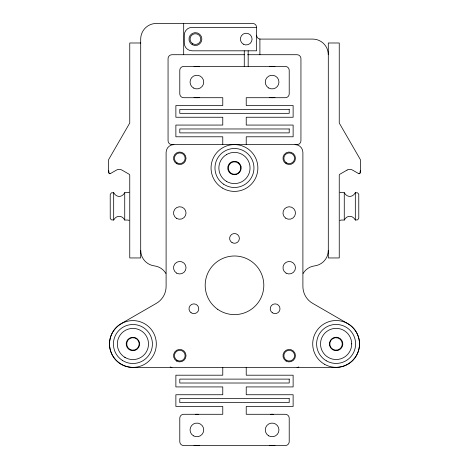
<?xml version="1.0" encoding="UTF-8"?>
<svg xmlns="http://www.w3.org/2000/svg" width="469" height="469" viewBox="0 0 469 469"><rect width="100%" height="100%" fill="white"/><g stroke="black" fill="none" stroke-linecap="round" stroke-linejoin="round"><path stroke-width="0.7" d="M360.35 170.581L359.946 172.563M359.682 173.202L359.037 173.729M129.057 192.226L128.143 192.653L124.731 192.683C122.075 197.684 116.335 197.684 113.68 192.683L111.282 192.894L110.215 194.635L110.238 218.39L111.282 219.826L113.68 220.037C116.335 215.037 122.075 215.037 124.731 220.037L128.143 220.067L129.057 220.494M339.943 220.494L340.857 220.067L344.269 220.037C346.925 215.037 352.665 215.037 355.32 220.037L357.718 219.826L358.785 218.085L358.762 194.33L357.718 192.894L355.32 192.683C352.665 197.684 346.925 197.684 344.269 192.683L340.857 192.653L339.943 192.226M226.369 154.67L226.668 154.494M109.963 173.729L109.318 173.202M256.584 27.36L192.097 27.36A7.815 7.815 0 0 0 184.276 35.175L184.276 42.99A7.815 7.815 0 0 0 192.097 50.81L256.584 50.81L256.584 27.36A3.91 3.91 0 0 0 252.674 23.45L156.335 23.45A15.635 15.635 0 0 0 140.7 39.085L140.7 257.95L129.755 257.95L129.755 175.271A1.173 1.173 0 0 0 129.168 174.257L121.94 170.083A5.47 5.47 0 0 0 116.47 170.083L110.408 173.577A1.173 1.173 0 0 1 108.65 172.563L108.65 159.566L129.755 123.007L129.755 42.99L140.7 42.99M244.66 54.715L171.965 54.715A3.91 3.91 0 0 0 168.06 58.625L168.06 140.7A3.91 3.91 0 0 0 171.965 144.61L297.035 144.61A3.91 3.91 0 0 0 300.94 140.7L300.94 58.625A3.91 3.91 0 0 0 297.035 54.715L247.568 54.715M125.123 357.501L125.428 357.671M238.768 162.86C236.341 160.744 232.407 160.797 230.033 162.966A6.689 6.689 0 0 0 236.599 174.345C239.659 173.378 241.664 170.013 241.066 166.864M109.054 172.563L108.65 170.581M351.703 343.589L351.703 343.935A15.588 15.588 0 0 1 328.323 357.437A15.588 15.588 0 0 1 328.323 330.434A15.588 15.588 0 0 1 351.703 343.935M355.32 192.683L355.32 220.037M344.269 192.683L344.269 220.037M259.902 39.038L259.902 54.715M248.177 50.81L248.177 66.44M246.225 144.61L246.225 136.79L293.125 136.79L293.125 125.065L246.225 125.065L246.225 117.25L293.125 117.25L293.125 105.525L246.225 105.525L246.225 97.71L285.31 97.71A3.91 3.91 0 0 0 289.215 93.8L289.215 70.35A3.91 3.91 0 0 0 285.31 66.44L183.69 66.44A3.91 3.91 0 0 0 179.785 70.35L179.785 93.8A3.91 3.91 0 0 0 183.69 97.71L222.775 97.71L222.775 105.525L175.875 105.525L175.875 117.25L222.775 117.25L222.775 125.065L175.875 125.065L175.875 136.79L222.775 136.79L222.775 144.61M246.225 367.385L246.225 375.2L293.125 375.2L293.125 386.925L246.225 386.925L246.225 394.74L293.125 394.74L293.125 406.465L246.225 406.465L246.225 414.285L285.31 414.285A3.91 3.91 0 0 1 289.215 418.19L289.215 441.64A3.91 3.91 0 0 1 285.31 445.55L183.69 445.55A3.91 3.91 0 0 1 179.785 441.64L179.785 418.19A3.91 3.91 0 0 1 183.69 414.285L222.775 414.285L222.775 406.465L175.875 406.465L175.875 394.74L222.775 394.74L222.775 386.925L175.875 386.925L175.875 375.2L222.775 375.2L222.775 367.385M244.273 50.81L244.273 66.44M183.69 23.45L183.69 54.715M124.731 192.683L124.731 220.037M113.68 192.683L113.68 220.037M238.762 162.884A6.689 6.689 0 0 1 241.048 166.847M295.077 144.61A7.815 7.815 0 0 1 302.898 152.425L302.898 286.436A19.54 19.54 0 0 0 312.665 303.361L347.769 323.628A23.45 23.45 0 0 1 336.044 367.385L132.956 367.385A23.45 23.45 0 0 1 121.231 323.628L156.335 303.361A19.54 19.54 0 0 0 166.102 286.436L166.102 152.425A7.815 7.815 0 0 1 173.923 144.61M274.963 445.286A15.635 15.635 0 0 1 269.27 445.286M270.713 414.344A15.635 15.635 0 0 1 273.521 414.344M199.73 445.286A15.635 15.635 0 0 1 194.037 445.286M195.479 414.344A15.635 15.635 0 0 1 198.287 414.344M274.963 97.446A15.635 15.635 0 0 1 269.27 97.446M269.27 66.704A15.635 15.635 0 0 1 274.963 66.704M199.73 97.446A15.635 15.635 0 0 1 194.037 97.446M194.037 66.704A15.635 15.635 0 0 1 199.73 66.704M328.3 250.376A15.635 15.635 0 0 1 314.623 265.888A15.635 15.635 0 0 0 303.121 273.439M328.3 54.715A15.635 15.635 0 0 0 312.665 39.085L260.488 39.085A3.91 3.91 0 0 1 256.584 35.175M140.7 250.376A15.635 15.635 0 0 0 154.377 265.888A15.635 15.635 0 0 1 165.879 273.439M171.965 367.385A3.91 3.91 0 0 1 170.171 366.946M298.829 366.946A3.91 3.91 0 0 1 297.035 367.385M329.42 343.783C329.32 346.585 331.178 349.305 333.822 350.226A6.695 6.695 0 0 0 338.407 350.226C341.45 349.188 343.378 345.753 342.681 342.61A6.695 6.695 0 0 0 329.549 342.61L329.42 343.783M126.243 343.455C125.956 346.439 127.931 349.44 130.787 350.349A6.701 6.701 0 0 0 137.353 338.976C134.99 336.806 131.068 336.748 128.641 338.847A6.701 6.701 0 0 0 126.325 342.839L126.243 343.455M347.06 170.083L339.832 174.257A1.173 1.173 0 0 0 339.245 175.271L339.245 257.95L328.3 257.95L328.3 42.99L339.245 42.99L339.245 123.007L360.35 159.566L360.35 172.563A1.173 1.173 0 0 1 358.592 173.577L352.53 170.083A5.47 5.47 0 0 0 347.06 170.083M289.215 109.435L179.785 109.435L179.785 113.34L289.215 113.34L289.215 109.435M289.215 128.975L179.785 128.975L179.785 132.885L289.215 132.885L289.215 128.975M289.215 379.11L179.785 379.11L179.785 383.015L289.215 383.015L289.215 379.11M289.215 398.65L179.785 398.65L179.785 402.56L289.215 402.56L289.215 398.65M120.527 363.856A23.403 23.403 0 0 0 156.312 344.803A23.403 23.403 0 0 0 121.922 323.34A23.403 23.403 0 0 0 120.527 363.856M122.597 360.538A19.499 19.499 0 0 0 152.407 344.668A19.499 19.499 0 0 0 123.757 326.787A19.499 19.499 0 0 0 122.597 360.538M124.637 357.202A15.588 15.588 0 0 0 148.497 344.574A15.588 15.588 0 0 0 125.628 330.217A15.588 15.588 0 0 0 124.637 357.202M222.412 188.057A23.403 23.403 0 0 0 257.862 168.394A23.403 23.403 0 0 0 223.109 147.524A23.403 23.403 0 0 0 222.412 188.057M223.578 184.17A19.499 19.499 0 0 0 253.917 169.332A19.499 19.499 0 0 0 225.894 150.479A19.499 19.499 0 0 0 223.578 184.17M226.568 181.439A15.588 15.588 0 0 0 250.053 168.107A15.588 15.588 0 0 0 226.767 154.436A15.588 15.588 0 0 0 226.568 181.439M324.413 364.202A23.403 23.403 0 0 0 359.524 343.935A23.403 23.403 0 0 0 324.413 323.663A23.403 23.403 0 0 0 324.413 364.202M326.365 360.819A19.499 19.499 0 0 0 355.613 343.935A19.499 19.499 0 0 0 326.365 327.045A19.499 19.499 0 0 0 326.365 360.819M217.622 309.276A29.313 29.313 0 0 0 263.695 287.943A29.313 29.313 0 0 0 222.183 258.706A29.313 29.313 0 0 0 217.622 309.276M272.301 312.753A4.883 4.883 0 0 0 279.981 309.2A4.883 4.883 0 0 0 273.064 304.322A4.883 4.883 0 0 0 272.301 312.753M232.055 242.637A4.883 4.883 0 0 0 239.383 238.41A4.883 4.883 0 0 0 232.055 234.178A4.883 4.883 0 0 0 232.055 242.637M191.071 312.753A4.883 4.883 0 0 0 198.75 309.2A4.883 4.883 0 0 0 191.833 304.322A4.883 4.883 0 0 0 191.071 312.753M176.655 163.704A6.255 6.255 0 0 0 186.035 158.288A6.255 6.255 0 0 0 176.655 152.871A6.255 6.255 0 0 0 176.655 163.704M176.655 218.419A6.255 6.255 0 0 0 186.035 213.002A6.255 6.255 0 0 0 176.655 207.591A6.255 6.255 0 0 0 176.655 218.419M176.655 273.134A6.255 6.255 0 0 0 186.035 267.723A6.255 6.255 0 0 0 176.655 262.306A6.255 6.255 0 0 0 176.655 273.134M176.655 361.071A6.255 6.255 0 0 0 186.035 355.66A6.255 6.255 0 0 0 176.655 350.243A6.255 6.255 0 0 0 176.655 361.071M286.09 361.071A6.255 6.255 0 0 0 295.47 355.66A6.255 6.255 0 0 0 286.09 350.243A6.255 6.255 0 0 0 286.09 361.071M286.09 273.134A6.255 6.255 0 0 0 295.47 267.723A6.255 6.255 0 0 0 286.09 262.306A6.255 6.255 0 0 0 286.09 273.134M285.615 218.114A6.255 6.255 0 0 0 295.447 213.565A6.255 6.255 0 0 0 286.588 207.327A6.255 6.255 0 0 0 285.615 218.114M286.09 163.704A6.255 6.255 0 0 0 295.47 158.288A6.255 6.255 0 0 0 286.09 152.871A6.255 6.255 0 0 0 286.09 163.704M129.831 349.346A6.255 6.255 0 0 0 139.211 343.935A6.255 6.255 0 0 0 129.831 338.518A6.255 6.255 0 0 0 129.831 349.346M332.914 349.346A6.255 6.255 0 0 0 342.294 343.935A6.255 6.255 0 0 0 332.914 338.518A6.255 6.255 0 0 0 332.914 349.346M231.375 173.471A6.255 6.255 0 0 0 240.755 168.06A6.255 6.255 0 0 0 231.375 162.643A6.255 6.255 0 0 0 231.375 173.471M177.094 360.315A5.376 5.376 0 0 0 185.155 355.66A5.376 5.376 0 0 0 177.094 351.005A5.376 5.376 0 0 0 177.094 360.315M286.53 360.315A5.376 5.376 0 0 0 294.591 355.66A5.376 5.376 0 0 0 286.53 351.005A5.376 5.376 0 0 0 286.53 360.315M286.125 162.679A5.376 5.376 0 0 0 294.567 158.768A5.376 5.376 0 0 0 286.958 153.41A5.376 5.376 0 0 0 286.125 162.679M177.094 162.942A5.376 5.376 0 0 0 185.155 158.288A5.376 5.376 0 0 0 177.094 153.633A5.376 5.376 0 0 0 177.094 162.942M193.463 87.996A6.842 6.842 0 0 0 203.722 82.075A6.842 6.842 0 0 0 193.463 76.154A6.842 6.842 0 0 0 193.463 87.996M268.696 87.996A6.842 6.842 0 0 0 278.955 82.075A6.842 6.842 0 0 0 268.696 76.154A6.842 6.842 0 0 0 268.696 87.996M193.463 435.842A6.842 6.842 0 0 0 203.722 429.915A6.842 6.842 0 0 0 193.463 423.994A6.842 6.842 0 0 0 193.463 435.842M268.696 435.842A6.842 6.842 0 0 0 278.955 429.915A6.842 6.842 0 0 0 268.696 423.994A6.842 6.842 0 0 0 268.696 435.842M192.73 43.74A5.376 5.376 0 0 0 200.791 39.085A5.376 5.376 0 0 0 192.73 34.43A5.376 5.376 0 0 0 192.73 43.74M192.19 44.666A6.449 6.449 0 0 0 201.863 39.085A6.449 6.449 0 0 0 192.19 33.498A6.449 6.449 0 0 0 192.19 44.666M243.294 44.162A5.863 5.863 0 0 0 252.088 39.085A5.863 5.863 0 0 0 243.294 34.008A5.863 5.863 0 0 0 243.294 44.162"/></g></svg>
